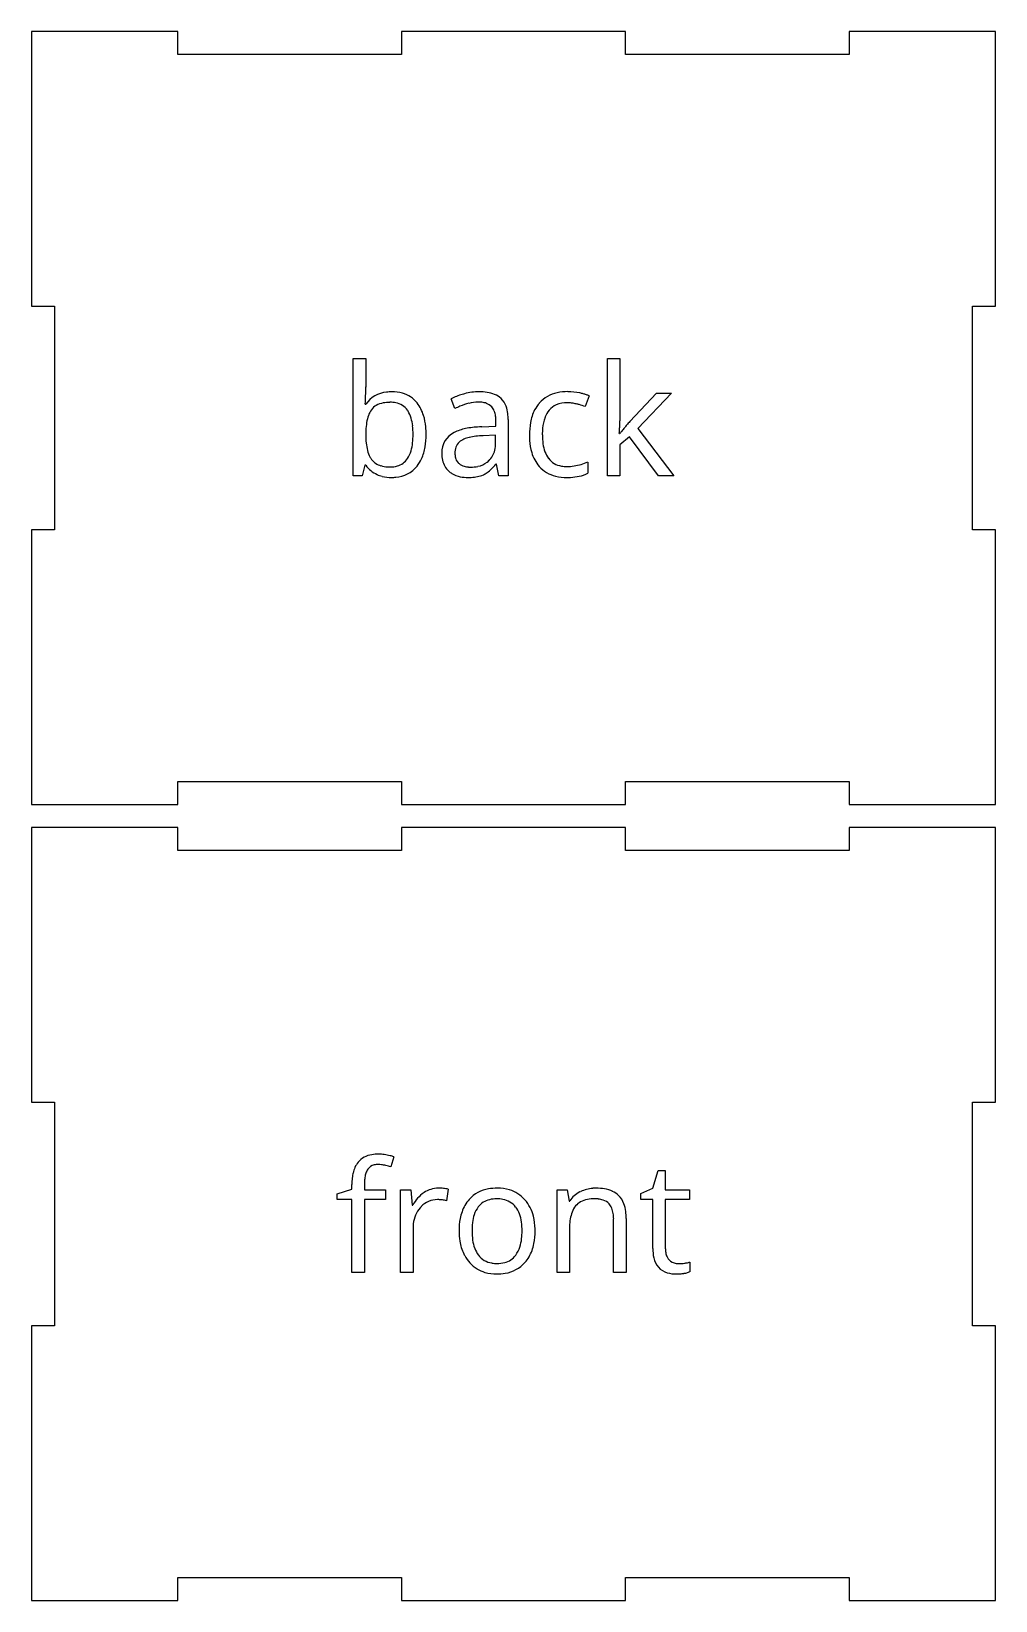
# Model space of a CAD drawing. Header units: millimetres. Extents: x 0 to 324, y 3 to 208.
# Drawn here: x 0 to 126, y 3 to 208 of the extents above; entities that cross this region are included whole.
import ezdxf

# ---------------------------------------------------------------- set-up
doc = ezdxf.new("R2010")
doc.units = ezdxf.units.MM

msp = doc.modelspace()

# ---------------------------------------------------------------- linework, layer by layer
at = {"layer": 'back_labelLayer'}
for p, q in [((42.06, 149.93), (42.06, 165.27)), ((42.06, 165.27), (43.7, 165.27)), ((43.7, 165.27), (43.7, 161.54)), ((75.29, 149.93), (75.29, 165.27)), ((75.29, 165.27), (76.91, 165.27)), ((76.91, 165.27), (76.91, 157.14)), ((55.35, 158.73), (54.84, 159.99)), ((72.88, 160.37), (72.38, 158.98)), ((78.2, 157.04), (81.69, 160.74)), ((83.63, 160.74), (79.25, 156.13)), ((81.69, 160.74), (83.63, 160.74)), ((43.62, 159.3), (43.7, 159.3)), ((58.87, 156.35), (60.7, 156.41)), ((60.7, 156.41), (60.7, 157.08)), ((62.3, 157.3), (62.3, 149.93)), ((79.25, 156.13), (83.94, 149.93)), ((60.66, 155.24), (59.03, 155.17)), ((60.66, 154.26), (60.66, 155.24)), ((76.83, 155.46), (76.91, 155.46)), ((78.14, 155.03), (76.91, 153.97)), ((76.91, 153.97), (76.91, 149.93)), ((81.96, 149.93), (78.14, 155.03)), ((72.73, 151.74), (72.73, 150.29)), ((43.23, 149.93), (42.06, 149.93)), ((43.58, 151.32), (43.23, 149.93)), ((43.7, 151.32), (43.58, 151.32)), ((60.76, 151.46), (60.68, 151.46)), ((61.09, 149.93), (60.76, 151.46)), ((62.3, 149.93), (61.09, 149.93)), ((76.91, 149.93), (75.29, 149.93)), ((83.94, 149.93), (81.96, 149.93))]:
    msp.add_line(p, q, dxfattribs=at)
for centre, radius, start, end in [((19.06, 161.2), 24.63, 355.7239, 358.1259), ((9.56, 161.52), 34.14, 358.1123, 0.0484), ((46.75, 157.17), 3.72, 95.1835, 145.1109), ((47.08, 155.32), 5.59, 89.8744, 96.8145), ((47.14, 155.91), 5, 74.2393, 90.5624), ((47.47, 157.12), 3.75, 38.5631, 74.067), ((58.43, 153.34), 7.55, 106.3569, 118.335), ((58.75, 152.35), 8.59, 104.5162, 106.5489), ((58.51, 153.33), 7.58, 90.0715, 104.6521), ((58.54, 154), 6.92, 81.568, 90.3249), ((58.94, 156.6), 4.28, 68.2273, 81.7494), ((59.5, 157.99), 2.79, 47.8683, 68.2934), ((59.59, 158.17), 2.59, 19.2331, 46.6741), ((69.54, 156.63), 4.24, 101.4913, 138.3134), ((70.06, 154.51), 6.43, 89.5892, 102.1788), ((70.09, 153.54), 7.39, 77.7702, 89.9475), ((69.96, 152.77), 8.17, 74.6796, 77.9579), ((70.71, 155.51), 5.33, 70.0946, 74.7386), ((71.43, 157.48), 3.24, 63.5034, 70.1861), ((71.77, 158.19), 2.45, 62.9291, 63.1886), ((23.26, 160.91), 20.43, 355.4715, 355.6529), ((46.69, 156.91), 2.8, 143.3382, 161.256), ((46.16, 157.25), 2.18, 120.1403, 142.4249), ((46.48, 156.66), 2.85, 100.447, 119.6701), ((46.82, 154.94), 4.6, 89.5731, 100.7324), ((46.88, 155.76), 3.79, 78.6781, 90.375), ((47.2, 157.12), 2.39, 35.5408, 79.8011), ((46.93, 156.93), 2.72, 32.7034, 35.5242), ((46.2, 156.51), 3.56, 15.778, 32.0151), ((46.62, 156.46), 4.82, 16.4709, 38.4075), ((60.15, 148.87), 10.97, 112.2122, 115.9641), ((59.07, 151.59), 8.05, 103.6227, 112.432), ((58.45, 154.23), 5.33, 90.4485, 103.7665), ((58.42, 155.52), 4.05, 83.6507, 90.1753), ((58.58, 156.88), 2.68, 70.5716, 83.9929), ((58.93, 157.83), 1.66, 42.7295, 71.0381), ((58.78, 157.75), 1.83, 20.4094, 41.448), ((57.78, 157.36), 2.91, 7.8273, 20.6042), ((58.08, 157.61), 4.2, 6.3379, 19.6815), ((55.86, 157.33), 6.44, 359.8027, 6.6584), ((70.96, 155.9), 5.84, 153.0875, 170.1051), ((69.77, 156.47), 4.51, 138.655, 152.6853), ((69.72, 156.7), 2.75, 114.4266, 161.6633), ((69.98, 155.85), 3.63, 88.7194, 112.5668), ((70.06, 155.85), 3.63, 87.675, 89.9749), ((70, 154.79), 4.69, 81.691, 87.5079), ((69.71, 152.74), 6.76, 77.2999, 81.7345), ((69.31, 150.85), 8.7, 74.7801, 77.4498), ((69.69, 152.21), 7.28, 68.3294, 74.8831), ((56.31, 155.35), 12.61, 177.6176, 180.0426), ((52.52, 155.54), 8.82, 171.0668, 177.8457), ((48.87, 156.13), 5.12, 160.8926, 171.2334), ((43.85, 155.82), 6.01, 6.1649, 16.0396), ((40.21, 155.4), 9.67, 359.7681, 6.3095), ((44.17, 155.69), 7.4, 5.1339, 16.7973), ((41.07, 155.36), 10.51, 359.8779, 5.4094), ((57.88, 150.43), 5.8, 101.3568, 117.0799), ((59.02, 145.1), 11.24, 92.4696, 101.7065), ((59.35, 140.36), 15.99, 91.7164, 92.9095), ((56, 157.1), 4.7, 359.6933, 8.0036), ((74.11, 155.32), 9.03, 169.8978, 180.3689), ((75.81, 155.31), 9.05, 174.531, 180.1549), ((72.29, 155.7), 5.5, 160.1418, 175.1368), ((23.68, 159.18), 53.27, 356.0329, 356.6443), ((44.8, 157.95), 32.12, 356.6325, 357.491), ((57.51, 157.39), 19.4, 357.5042, 358.3307), ((66, 157.16), 10.91, 358.2739, 359.8927), ((89.98, 145.88), 16.21, 140.4332, 142.3365), ((96.71, 140.34), 24.92, 139.2799, 140.4703), ((104.48, 133.65), 35.18, 138.3418, 139.2877), ((54.52, 155.3), 10.83, 179.7763, 185.7075), ((50.26, 154.86), 6.53, 185.5925, 194.2051), ((43.81, 154.93), 6.05, 343.4171, 353.6369), ((40.5, 155.32), 9.38, 353.4935, 0.2206), ((41.98, 155.28), 9.6, 350.6563, 0.338), ((56.46, 153.03), 2.83, 115.4905, 182.3568), ((57.11, 153.07), 1.75, 120.9734, 172.418), ((57.53, 152.43), 2.51, 113.5887, 121.6805), ((58.14, 150.97), 4.09, 102.7995, 113.2433), ((58.87, 147.85), 7.3, 96.3546, 102.9953), ((59.41, 143.16), 12.02, 91.8565, 96.4478), ((56.5, 154.23), 4.16, 346.9178, 0.2825), ((55.48, 154.26), 5.19, 359.8172, 0.0001), ((74.97, 155.25), 9.9, 179.9389, 183.9815), ((72.31, 155.02), 7.22, 183.5914, 196.354), ((74.7, 155.24), 7.93, 179.7041, 188.0744), ((71.84, 154.82), 5.04, 187.9315, 200.3885), ((7.32, 160.29), 69.67, 356.021, 356.0548), ((84.82, 149.86), 9.69, 142.3234, 144.7075), ((47.52, 154.15), 3.71, 193.943, 208.0218), ((46.41, 153.59), 2.47, 208.5537, 217.5605), ((46.32, 153.55), 2.38, 218.1691, 253.8047), ((47.17, 153.49), 2.35, 286.0163, 326.8497), ((46, 154.26), 3.76, 326.7105, 343.6662), ((46.8, 154.08), 4.6, 321.3162, 335.5436), ((45.33, 154.71), 6.21, 335.8306, 350.8255), ((57.75, 152.88), 4.12, 179.5457, 192.6949), ((56.36, 152.54), 2.69, 192.0828, 227.4521), ((57.93, 152.9), 2.59, 171.2122, 180.2058), ((57.69, 152.87), 2.34, 179.5266, 192.7787), ((56.89, 152.68), 1.53, 192.3264, 222.058), ((57.75, 154.13), 3.01, 281.7121, 306.4594), ((57.9, 153.89), 2.73, 306.9881, 313.8559), ((57.88, 153.88), 2.74, 314.1892, 347.427), ((69.93, 154.29), 4.74, 196.0167, 221.1349), ((70.3, 154.25), 3.4, 200.4183, 216.6393), ((69.65, 153.79), 2.6, 216.9695, 261.3103), ((69.51, 159.57), 8.46, 286.0461, 292.3654), ((46.65, 153.43), 3.63, 215.585, 245.8362), ((46.92, 154.06), 4.32, 245.9802, 255.5456), ((46.77, 154.91), 3.8, 253.1382, 266.8483), ((47.06, 154.69), 4.97, 255.7755, 270.3186), ((46.89, 156.36), 5.26, 266.3775, 270.0511), ((46.93, 154.36), 3.26, 269.3869, 285.8631), ((47.1, 155.28), 5.55, 269.9226, 275.5482), ((47.36, 153.62), 3.88, 274.064, 321.4081), ((56.44, 152.64), 2.82, 227.7689, 237.805), ((56.68, 153.08), 3.32, 238.3273, 258.9184), ((56.84, 152.65), 1.46, 222.5805, 229.2547), ((57.03, 152.9), 1.78, 229.7837, 254.2724), ((57.03, 154.75), 5.02, 258.672, 270.4048), ((57.3, 153.79), 2.7, 253.9397, 266.4534), ((57.07, 157.1), 7.37, 269.9539, 273.1491), ((57.38, 154.76), 3.68, 266.0783, 270.059), ((57.42, 155.59), 4.51, 269.5792, 282.0413), ((57.19, 155.3), 5.57, 272.9335, 281.4139), ((57.55, 153.54), 3.78, 281.298, 293.7314), ((57.82, 152.84), 3.02, 294.3933, 304.7371), ((57.02, 153.98), 4.41, 304.8486, 314.8531), ((55.35, 155.67), 6.79, 314.7445, 321.7072), ((69.45, 153.94), 4.15, 221.7976, 256.802), ((69.94, 155.85), 6.12, 256.4244, 270.489), ((69.94, 155.12), 3.96, 260.1359, 270.2692), ((69.92, 158.01), 6.85, 270.2658, 286.2892), ((70, 158.71), 8.98, 269.9655, 272.8643), ((70.14, 156.6), 6.87, 272.598, 282.1879), ((70.61, 154.44), 4.66, 282.0344, 296.9455)]:
    msp.add_arc(centre, radius, start, end, dxfattribs=at)
at = {"layer": 'back_outsideCutPath'}
for p, q in [((0, 208), (0, 172.12)), ((19.12, 208), (0, 208)), ((19.12, 205), (19.12, 208)), ((77.62, 208), (48.38, 208)), ((48.38, 208), (48.38, 205)), ((77.62, 205), (77.62, 208)), ((126, 208), (106.88, 208)), ((106.88, 208), (106.88, 205)), ((126, 201.38), (126, 208)), ((48.38, 205), (19.12, 205)), ((106.88, 205), (77.62, 205)), ((126, 172.12), (126, 201.38)), ((0, 172.12), (3, 172.12)), ((3, 172.12), (3, 142.88)), ((123, 142.88), (123, 172.12)), ((123, 172.12), (126, 172.12)), ((3, 142.88), (0, 142.88)), ((0, 142.88), (0, 113.62)), ((126, 142.88), (123, 142.88)), ((126, 107), (126, 142.88)), ((0, 113.62), (0, 107)), ((19.12, 107), (19.12, 110)), ((19.12, 110), (48.38, 110)), ((48.38, 110), (48.38, 107)), ((77.62, 107), (77.62, 110)), ((77.62, 110), (106.88, 110)), ((106.88, 110), (106.88, 107)), ((0, 107), (19.12, 107)), ((48.38, 107), (77.62, 107)), ((106.88, 107), (126, 107))]:
    msp.add_line(p, q, dxfattribs=at)
at = {"layer": 'front_labelLayer'}
for p, q in [((47.37, 60.98), (46.95, 59.67)), ((81.2, 56.88), (81.89, 59.19)), ((81.89, 59.19), (82.84, 59.19)), ((82.84, 59.19), (82.84, 56.68)), ((39.94, 56.15), (41.88, 56.74)), ((39.94, 55.41), (39.94, 56.15)), ((41.88, 55.41), (39.94, 55.41)), ((41.88, 56.74), (41.88, 57.34)), ((41.88, 45.87), (41.88, 55.41)), ((43.52, 57.38), (43.52, 56.68)), ((43.52, 56.68), (46.27, 56.68)), ((46.27, 55.41), (43.52, 55.41)), ((43.52, 55.41), (43.52, 45.87)), ((46.27, 56.68), (46.27, 55.41)), ((48.24, 45.87), (48.24, 56.68)), ((48.24, 56.68), (49.59, 56.68)), ((49.59, 56.68), (49.78, 54.68)), ((54.46, 56.76), (54.24, 55.24)), ((68.69, 45.87), (68.69, 56.68)), ((68.69, 56.68), (70.02, 56.68)), ((70.02, 56.68), (70.28, 55.2)), ((79.65, 56.2), (81.2, 56.88)), ((79.65, 55.41), (79.65, 56.2)), ((81.2, 55.41), (79.65, 55.41)), ((81.2, 48.98), (81.2, 55.41)), ((82.84, 56.68), (85.98, 56.68)), ((85.98, 55.41), (82.84, 55.41)), ((82.84, 55.41), (82.84, 49.05)), ((85.98, 56.68), (85.98, 55.41)), ((49.78, 54.68), (49.86, 54.68)), ((70.28, 55.2), (70.36, 55.2)), ((49.88, 51.67), (49.88, 45.87)), ((70.32, 51.54), (70.32, 45.87)), ((76.08, 45.87), (76.08, 52.86)), ((77.72, 52.92), (77.72, 45.87)), ((86.06, 47.22), (86.06, 45.97)), ((43.52, 45.87), (41.88, 45.87)), ((49.88, 45.87), (48.24, 45.87)), ((70.32, 45.87), (68.69, 45.87)), ((77.72, 45.87), (76.08, 45.87))]:
    msp.add_line(p, q, dxfattribs=at)
for centre, radius, start, end in [((45.39, 58.15), 3.43, 141.7434, 168.2322), ((44.88, 58.41), 2.87, 98.2552, 139.6203), ((45.11, 58.53), 1.42, 102.7677, 144.338), ((45.33, 56.35), 4.98, 89.6697, 99.9314), ((45.31, 57.77), 2.21, 89.4859, 103.4198), ((45.32, 56.45), 3.52, 83.0761, 89.7927), ((45.33, 56.05), 5.27, 81.5641, 89.7018), ((45.1, 54.73), 5.26, 76.5183, 83.0217), ((44.96, 53.47), 7.88, 75.974, 81.6565), ((44.49, 52.11), 7.95, 71.9613, 76.5918), ((44.33, 50.83), 10.6, 73.2964, 76.0946), ((48.51, 57.42), 6.64, 167.5776, 180.6587), ((49.13, 57.47), 5.61, 171.6528, 178.4384), ((51.25, 57.38), 7.73, 178.1974, 180.0232), ((46.89, 57.81), 3.35, 161.8438, 171.7847), ((45.51, 58.27), 1.89, 145.0689, 162.1802), ((54.67, 51.96), 5.53, 139.4139, 150.6033), ((53.68, 52.81), 4.22, 124.2321, 139.4161), ((53.03, 52.55), 2.84, 89.6335, 137.0881), ((53.15, 53.61), 3.26, 89.6797, 124.4406), ((53.05, 51.55), 3.84, 87.3436, 89.966), ((53.19, 49.36), 7.52, 84.9923, 90.1281), ((52.98, 50.36), 5.03, 81.5884, 87.1917), ((53.37, 51.38), 5.49, 78.4892, 85.0266), ((60.58, 52.39), 4.52, 138.1759, 150.2288), ((60.42, 52.51), 4.33, 99.1759, 137.9833), ((60.46, 52.84), 2.61, 103.4685, 142.3119), ((60.84, 50.52), 6.36, 89.7326, 100.076), ((60.79, 51.59), 3.9, 89.4806, 103.8805), ((60.85, 51.36), 4.13, 79.3454, 90.3175), ((60.93, 51.38), 5.5, 73.5223, 90.5692), ((61.16, 52.76), 2.69, 37.9578, 80.4006), ((61.25, 52.55), 4.29, 41.1446, 73.2134), ((60.64, 52.02), 5.1, 13.5014, 41.0703), ((73.16, 53.43), 3.32, 116.9443, 147.6526), ((73.51, 52.85), 3.99, 115.8072, 117.6067), ((73.21, 52.37), 3.09, 100.1176, 118.1602), ((73.69, 52.44), 4.43, 94.3227, 115.5454), ((73.56, 50.53), 4.96, 89.5933, 100.3718), ((73.79, 51.52), 5.36, 89.9579, 94.7109), ((73.61, 51.15), 4.34, 84.0198, 90.1511), ((73.84, 50.41), 6.46, 80.5585, 90.3538), ((73.77, 52.55), 2.93, 71.0828, 84.3691), ((74.24, 52.75), 4.09, 65.1094, 80.7638), ((74.71, 53.8), 2.94, 46.5585, 64.8782), ((74.75, 53.91), 2.84, 19.3849, 45.5997), ((53.63, 51.87), 3.74, 138.9576, 174.5422), ((53.73, 51.77), 3.88, 135.6209, 138.8377), ((52.67, 48.2), 7.22, 77.4454, 81.636), ((61.5, 51.91), 5.56, 150.7112, 169.4695), ((63.1, 51.72), 5.5, 162.0653, 173.1675), ((61.1, 52.39), 3.39, 142.9026, 162.375), ((60.61, 52.37), 3.37, 20.0257, 37.4351), ((58.94, 51.76), 5.15, 7.744, 20.069), ((75.03, 52.16), 4.66, 159.9534, 171.3801), ((73.17, 52.86), 2.68, 140.1519, 160.3146), ((72.86, 53.06), 2.31, 118.5439, 139.1927), ((74.14, 53.57), 1.85, 43.3791, 71.5386), ((74.04, 53.52), 1.95, 22.7024, 42.342), ((73.17, 53.16), 2.89, 8.4932, 22.658), ((71.46, 52.89), 4.63, 359.6714, 8.6877), ((73.11, 53.29), 4.59, 6.9634, 19.8364), ((70.58, 52.95), 7.15, 359.7631, 7.2116), ((54.85, 51.68), 4.97, 173.6907, 180.0883), ((64.38, 51.34), 8.5, 169.2443, 180.3881), ((64.07, 51.25), 8.19, 179.7745, 189.0933), ((66.23, 51.32), 8.65, 173.0086, 180.2464), ((65.87, 51.24), 8.29, 179.706, 187.9161), ((55.95, 51.33), 8.17, 359.7076, 7.8973), ((55.5, 51.26), 8.62, 353.5363, 0.2014), ((58.26, 51.4), 7.56, 1.1277, 13.88), ((57.36, 51.23), 8.46, 349.1762, 0.3863), ((56.21, 51.29), 9.61, 359.9919, 1.542), ((80.81, 51.55), 10.49, 178.0811, 180.0236), ((78.06, 51.67), 7.74, 171.1766, 178.3217), ((61.97, 50.9), 6.06, 188.9103, 205.3171), ((62.83, 50.81), 5.22, 187.7639, 200.0977), ((58.47, 50.9), 5.63, 342.3616, 353.7538), ((60.21, 50.66), 5.55, 330.2507, 349.4116), ((61.35, 50.64), 5.38, 205.656, 208.4462), ((60.54, 50.14), 4.43, 207.7947, 238.6758), ((61.16, 50.19), 3.43, 200.0846, 216.9132), ((60.54, 49.76), 2.68, 217.301, 261.7099), ((60.88, 50.85), 3.8, 269.4482, 284.7256), ((61.18, 49.73), 2.65, 284.5662, 322.6334), ((61.24, 50.08), 4.37, 278.8959, 317.9979), ((60.48, 50.24), 3.51, 323.0089, 342.639), ((61.08, 50.21), 4.57, 318.144, 329.7566), ((86.35, 48.92), 5.15, 179.3551, 192.8478), ((83.77, 48.22), 2.48, 190.3818, 253.8772), ((86.14, 49.03), 3.3, 179.6416, 189.7506), ((84.97, 48.82), 2.11, 189.5479, 205.7874), ((84.49, 48.6), 1.59, 206.1295, 221.4084), ((84.44, 48.56), 1.52, 221.5949, 262.3505), ((84.61, 52.75), 5.72, 280.4848, 282.6268), ((85.11, 50.51), 3.42, 282.5876, 285.5794), ((85.37, 49.58), 2.46, 285.7236, 286.2568), ((60.59, 50.25), 4.56, 238.8115, 253.2428), ((60.77, 50.93), 5.26, 253.5437, 270.4182), ((60.83, 51.11), 4.07, 260.5033, 270.2477), ((60.83, 52.03), 6.36, 269.7503, 279.8033), ((84.27, 49.95), 4.28, 253.7848, 270.8853), ((84.57, 49.21), 2.19, 261.3266, 270.1913), ((84.34, 49.87), 4.2, 270.0031, 270.7603), ((84.32, 50.78), 5.1, 270.8932, 275.5484), ((84.59, 52.4), 5.38, 269.8804, 278.3028), ((84.13, 52.76), 7.1, 275.5261, 279.2939), ((84.29, 51.8), 6.12, 279.1864, 280.1143), ((84.64, 51.98), 4.96, 278.4156, 279.0081), ((84.57, 50.31), 4.61, 280.0069, 283.3735), ((84.03, 55.84), 8.86, 278.959, 280.5104), ((84.98, 48.6), 2.85, 283.3069, 288.1198), ((85.37, 47.43), 1.61, 287.9889, 295.3048)]:
    msp.add_arc(centre, radius, start, end, dxfattribs=at)
at = {"layer": 'front_outsideCutPath'}
for p, q in [((0, 104), (0, 68.12)), ((19.12, 104), (0, 104)), ((19.12, 101), (19.12, 104)), ((77.62, 104), (48.38, 104)), ((48.38, 104), (48.38, 101)), ((77.62, 101), (77.62, 104)), ((126, 104), (106.88, 104)), ((106.88, 104), (106.88, 101)), ((126, 97.38), (126, 104)), ((48.38, 101), (19.12, 101)), ((106.88, 101), (77.62, 101)), ((126, 68.12), (126, 97.38)), ((0, 68.12), (3, 68.12)), ((3, 68.12), (3, 38.88)), ((123, 38.88), (123, 68.12)), ((123, 68.12), (126, 68.12)), ((3, 38.88), (0, 38.88)), ((0, 38.88), (0, 9.62)), ((126, 38.88), (123, 38.88)), ((126, 3), (126, 38.88)), ((0, 9.62), (0, 3)), ((19.12, 3), (19.12, 6)), ((19.12, 6), (48.38, 6)), ((48.38, 6), (48.38, 3)), ((77.62, 3), (77.62, 6)), ((77.62, 6), (106.88, 6)), ((106.88, 6), (106.88, 3)), ((0, 3), (19.12, 3)), ((48.38, 3), (77.62, 3)), ((106.88, 3), (126, 3))]:
    msp.add_line(p, q, dxfattribs=at)

doc.saveas('drawing.dxf')
